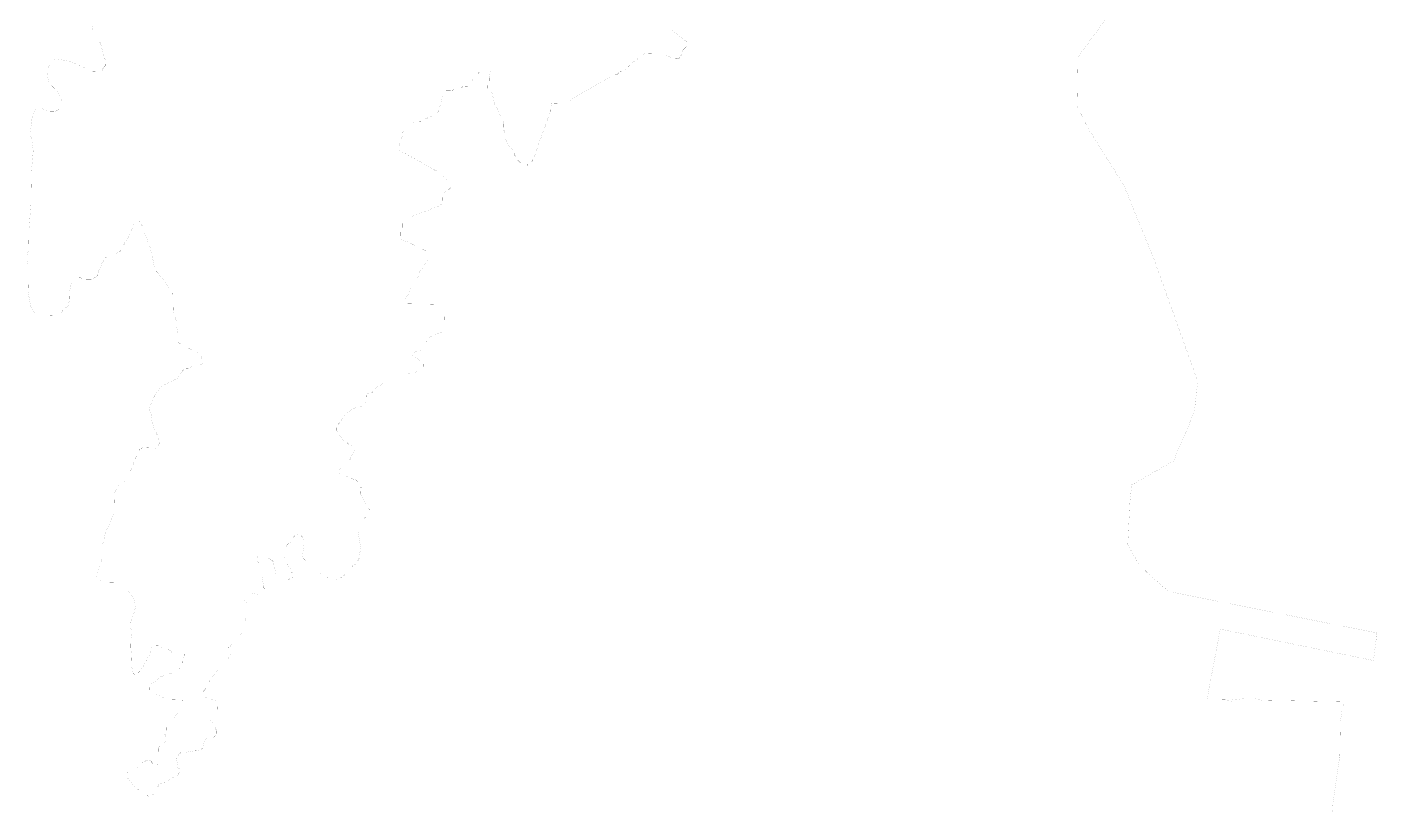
# Model space of a CAD drawing. Header units: metres. Extents: x 264643 to 276801, y 2090546 to 2143845.
# Drawn here: x 268916 to 272414, y 2120826 to 2122848 of the extents above; entities that cross this region are included whole.
import ezdxf

# ---------------------------------------------------------------- set-up
doc = ezdxf.new("R2010")
doc.units = ezdxf.units.M
doc.layers.add('HAZARDS LINE', color=1, linetype='Continuous')

msp = doc.modelspace()

# ---------------------------------------------------------------- linework, layer by layer
at = {"layer": 'HAZARDS LINE', "lineweight": 18, "const_width": 0.134}
for points in [[(269084.3, 2122851.7), (269088.1, 2122835.7), (269088, 2122831.7), (269091.9, 2122827.7), (269099.8, 2122819.6), (269107.5, 2122803.5), (269115, 2122771.6), (269118.9, 2122763.6), (269118.8, 2122755.6), (269118.6, 2122747.6), (269114.6, 2122743.7), (269110.5, 2122735.8), (269106.5, 2122731.9), (269098.5, 2122732), (269094.5, 2122732), (269086.6, 2122732.2), (269070.7, 2122740.4), (269035.1, 2122756.8), (268995.5, 2122765.4), (268987.5, 2122765.5), (268979.5, 2122761.6), (268979.4, 2122757.6), (268975.4, 2122753.7), (268971.2, 2122741.8), (268971.1, 2122733.9), (268966.9, 2122722), (268974.6, 2122701.9), (268990.3, 2122685.8), (269002, 2122669.7), (269005.8, 2122657.7), (269005.7, 2122649.7), (269001.6, 2122641.8), (268997.5, 2122633.9), (268989.5, 2122630), (268985.5, 2122630.1), (268977.5, 2122630.2), (268969.6, 2122630.3), (268949.8, 2122638.6), (268941.8, 2122638.7), (268937.8, 2122634.8), (268929.5, 2122615), (268925, 2122575.2), (268924.9, 2122567.3), (268928.7, 2122555.3), (268932.2, 2122527.3), (268927.4, 2122471.6), (268926.2, 2122388), (268921.3, 2122324.4), (268920.6, 2122272.6), (268916.3, 2122256.7), (268916.2, 2122244.8), (268919.9, 2122228.8), (268918.9, 2122161.1), (268926.3, 2122121.2), (268938, 2122105.1), (268945.9, 2122101), (268961.8, 2122100.8), (268969.8, 2122100.6), (268981.8, 2122100.5), (268985.8, 2122104.4), (268997.7, 2122104.2), (269005.8, 2122108.1), (269009.9, 2122116), (269021.9, 2122123.8), (269026.1, 2122139.6), (269026.5, 2122163.5), (269030.7, 2122183.4), (269030.9, 2122191.3), (269034.9, 2122195.3), (269038.9, 2122199.2), (269046.9, 2122199.1), (269054.9, 2122199), (269058.8, 2122194.9), (269070.7, 2122194.7), (269074.7, 2122194.7), (269082.7, 2122194.6), (269090.7, 2122198.4), (269098.7, 2122202.3), (269098.8, 2122206.3), (269102.9, 2122218.2), (269111.2, 2122238), (269119.3, 2122249.8), (269123.4, 2122253.7), (269127.4, 2122257.6), (269135.4, 2122261.5), (269143.4, 2122261.4), (269147.4, 2122261.3), (269155.4, 2122265.2), (269159.4, 2122269.1), (269163.5, 2122277), (269171.7, 2122292.8), (269183.9, 2122312.6), (269192.3, 2122336.3), (269200.3, 2122340.2), (269208.3, 2122344.1), (269212.3, 2122344), (269212.2, 2122336.1), (269220, 2122328), (269219.8, 2122316), (269231.4, 2122288), (269235.2, 2122276), (269238.9, 2122260), (269242.7, 2122244), (269246.4, 2122224), (269250.2, 2122216), (269254.2, 2122212), (269285.4, 2122171.7), (269293.3, 2122163.6), (269293.1, 2122155.7), (269297, 2122147.6), (269296.9, 2122139.7), (269296.8, 2122131.7), (269296.6, 2122119.8), (269296.4, 2122107.8), (269300.2, 2122095.8), (269304, 2122083.8), (269304, 2122079.8), (269303.9, 2122071.9), (269307.6, 2122051.9), (269307.3, 2122032), (269311.2, 2122027.9), (269334.9, 2122015.7), (269350.7, 2122007.5), (269358.6, 2122003.4), (269362.5, 2121999.3), (269366.5, 2121995.3), (269370.3, 2121987.3), (269374.2, 2121983.2), (269374.2, 2121979.2), (269370.2, 2121975.3), (269362.1, 2121971.4), (269358.1, 2121967.5), (269354.1, 2121967.6), (269346.1, 2121967.7), (269342.2, 2121967.8), (269334.1, 2121963.9), (269330.2, 2121963.9), (269326.1, 2121960), (269322.1, 2121960.1), (269318.1, 2121956.2), (269305.9, 2121936.4), (269293.9, 2121932.6), (269265.8, 2121917.1), (269249.6, 2121897.4), (269241.4, 2121881.6), (269233.1, 2121861.8), (269233, 2121857.8), (269236.9, 2121849.8), (269240.5, 2121821.9), (269248.2, 2121801.9), (269255.9, 2121785.8), (269259.6, 2121769.8), (269255.5, 2121761.9), (269251.5, 2121758), (269247.5, 2121754.1), (269239.5, 2121754.2), (269231.6, 2121758.3), (269219.6, 2121758.5), (269215.7, 2121758.5), (269211.6, 2121754.6), (269207.6, 2121754.7), (269207.6, 2121750.7), (269203.5, 2121742.8), (269195.3, 2121727), (269187, 2121703.2), (269182.9, 2121695.3), (269182.8, 2121687.3), (269178.7, 2121683.4), (269174.7, 2121679.5), (269174.6, 2121675.5), (269170.6, 2121671.6), (269162.6, 2121667.7), (269162.5, 2121663.7), (269154.5, 2121659.9), (269150.4, 2121652), (269142.3, 2121640.1), (269142.1, 2121628.2), (269142, 2121620.2), (269141.8, 2121608.3), (269141.5, 2121588.4), (269120.9, 2121540.9), (269112.5, 2121509.1), (269112.3, 2121497.2), (269112.1, 2121485.2), (269111.9, 2121473.3), (269103.6, 2121449.5), (269095.3, 2121421.8), (269103.1, 2121413.7), (269107.1, 2121413.6), (269111, 2121409.6), (269119, 2121409.5), (269123, 2121409.4), (269146.8, 2121409.1), (269158.8, 2121408.9), (269166.7, 2121404.8), (269170.6, 2121400.8), (269174.5, 2121392.7), (269182.3, 2121380.7), (269194, 2121364.6), (269197.7, 2121344.6), (269189.3, 2121316.8), (269185.1, 2121305), (269184.9, 2121289), (269188.7, 2121277), (269184.5, 2121261.2), (269184.2, 2121237.3), (269188, 2121225.3), (269187.8, 2121213.3), (269187.6, 2121201.4), (269187.4, 2121189.4), (269191.2, 2121173.4), (269195.1, 2121169.4), (269199.1, 2121169.4), (269211.2, 2121181.1), (269235.7, 2121224.6), (269239.9, 2121240.4), (269240, 2121244.4), (269248, 2121244.3), (269255.9, 2121244.2), (269267.8, 2121240), (269271.8, 2121240), (269287.6, 2121231.8), (269291.5, 2121227.7), (269295.5, 2121227.7), (269299.5, 2121227.6), (269303.5, 2121227.6), (269307.5, 2121227.5), (269311.4, 2121227.4), (269315.4, 2121227.4), (269319.3, 2121223.3), (269323.3, 2121223.3), (269323.3, 2121219.3), (269323.2, 2121215.3), (269319, 2121203.4), (269319, 2121199.5), (269314.9, 2121191.6), (269310.8, 2121183.6), (269306.8, 2121179.7), (269302.8, 2121179.8), (269298.7, 2121175.9), (269286.7, 2121172.1), (269262.7, 2121164.4), (269238.6, 2121144.9), (269234.5, 2121141), (269234.4, 2121133), (269234.3, 2121129), (269238.3, 2121125), (269246.2, 2121120.9), (269273.9, 2121108.5), (269277.8, 2121104.5), (269285.7, 2121104.4), (269297.7, 2121104.2), (269305.6, 2121104.1), (269313.6, 2121104), (269317.6, 2121103.9), (269321.5, 2121099.9), (269321.5, 2121095.9), (269321.4, 2121091.9), (269321.3, 2121087.9), (269317.3, 2121084), (269313.3, 2121080.1), (269309.2, 2121076.1), (269297, 2121056.4), (269288.9, 2121048.6), (269284.8, 2121040.7), (269276.7, 2121032.8), (269276.6, 2121020.9), (269272.5, 2121016.9), (269280.2, 2121000.9), (269276.2, 2120997), (269264.1, 2120989.2), (269260.1, 2120985.3), (269256, 2120977.4), (269256, 2120973.4), (269255.8, 2120965.4), (269259.8, 2120961.4), (269259.7, 2120957.4), (269263.6, 2120953.3), (269263.6, 2120949.4), (269259.5, 2120941.5), (269255.5, 2120941.5), (269255.4, 2120937.5), (269247.5, 2120937.7), (269243.5, 2120937.7), (269239.6, 2120941.8), (269239.6, 2120945.7), (269235.6, 2120945.8), (269231.7, 2120949.8), (269215.7, 2120942.1), (269211.6, 2120938.2), (269203.6, 2120930.3), (269195.5, 2120926.5), (269191.5, 2120922.5), (269183.5, 2120922.7), (269179.5, 2120918.7), (269175.5, 2120914.8), (269175.4, 2120910.8), (269175.3, 2120906.8), (269175.3, 2120902.9), (269198.8, 2120874.6), (269206.7, 2120870.5), (269210.6, 2120866.5), (269214.5, 2120862.5), (269218.5, 2120862.4), (269222.5, 2120862.4), (269226.4, 2120858.3), (269230.3, 2120854.3), (269234.3, 2120854.2), (269242.3, 2120858.1), (269246.4, 2120862), (269250.4, 2120865.9), (269250.5, 2120869.9), (269250.5, 2120873.9), (269254.6, 2120877.8), (269258.7, 2120885.7), (269270.7, 2120889.5), (269306.8, 2120908.9), (269310.9, 2120916.8), (269310.9, 2120920.8), (269311, 2120924.8), (269307.1, 2120928.8), (269303.4, 2120952.8), (269311.6, 2120964.6), (269315.6, 2120968.5), (269323.6, 2120968.4), (269327.6, 2120968.3), (269351.5, 2120972), (269359.5, 2120971.9), (269367.5, 2120975.7), (269371.5, 2120979.6), (269371.6, 2120983.6), (269379.8, 2121003.4), (269383.9, 2121007.3), (269391.9, 2121011.2), (269395.9, 2121011.2), (269399.8, 2121007.1), (269403.8, 2121011), (269407.8, 2121011), (269407.9, 2121015), (269408, 2121022.9), (269404.1, 2121030.9), (269396.4, 2121047), (269392.5, 2121051), (269392.6, 2121059), (269396.6, 2121062.9), (269400.7, 2121066.8), (269404.7, 2121066.8), (269408.6, 2121066.7), (269408.7, 2121070.7), (269408.7, 2121074.7), (269408.9, 2121086.6), (269413, 2121094.5), (269413.1, 2121098.5), (269409.2, 2121102.6), (269389.3, 2121106.8), (269377.4, 2121111), (269369.6, 2121119.1), (269369.6, 2121123), (269373.7, 2121127), (269377.7, 2121130.9), (269390, 2121154.6), (269410.3, 2121182.2), (269414.4, 2121186.1), (269418.3, 2121186.1), (269422.4, 2121190), (269422.4, 2121194), (269422.5, 2121197.9), (269426.5, 2121201.9), (269430.6, 2121205.8), (269434.6, 2121205.7), (269434.6, 2121209.7), (269438.7, 2121213.6), (269442.8, 2121221.5), (269442.8, 2121225.5), (269442.9, 2121229.5), (269438.9, 2121233.5), (269439, 2121237.5), (269439.1, 2121241.5), (269443, 2121241.5), (269447.2, 2121253.3), (269455.2, 2121253.2), (269459.2, 2121257.1), (269463.2, 2121261.1), (269467.3, 2121265), (269467.3, 2121269), (269471.4, 2121276.9), (269471.5, 2121280.9), (269471.6, 2121288.8), (269471.7, 2121292.8), (269475.8, 2121300.7), (269479.8, 2121304.6), (269484, 2121316.5), (269492, 2121324.4), (269492.2, 2121332.3), (269496.2, 2121336.3), (269492.3, 2121340.3), (269492.3, 2121344.3), (269488.4, 2121348.3), (269484.5, 2121356.3), (269480.6, 2121360.4), (269480.7, 2121368.3), (269476.8, 2121368.4), (269476.8, 2121372.4), (269480.9, 2121376.3), (269484.9, 2121380.2), (269488.9, 2121380.2), (269496.8, 2121380.1), (269500.8, 2121380), (269516.7, 2121375.8), (269524.6, 2121375.7), (269528.6, 2121375.6), (269532.7, 2121379.5), (269532.7, 2121383.5), (269532.8, 2121387.5), (269532.8, 2121391.5), (269528.9, 2121395.5), (269529, 2121399.5), (269525.3, 2121423.4), (269521.4, 2121427.5), (269521.5, 2121431.5), (269521.6, 2121439.4), (269521.7, 2121443.4), (269521.8, 2121451.4), (269517.8, 2121455.4), (269514, 2121463.4), (269514, 2121467.4), (269514.1, 2121471.4), (269514.2, 2121475.4), (269522.1, 2121475.3), (269526.1, 2121475.2), (269534.1, 2121475.1), (269538, 2121475), (269542, 2121471), (269549.9, 2121466.9), (269553.8, 2121462.9), (269561.3, 2121430.9), (269569.1, 2121422.8), (269573, 2121414.8), (269577, 2121414.7), (269584.9, 2121414.6), (269592.9, 2121414.5), (269596.9, 2121418.4), (269600.9, 2121418.4), (269605, 2121422.3), (269605.1, 2121430.2), (269605.1, 2121434.2), (269601.2, 2121434.3), (269601.2, 2121438.3), (269589.6, 2121458.4), (269585.7, 2121466.4), (269581.8, 2121474.4), (269581.9, 2121478.4), (269582, 2121486.3), (269582.1, 2121490.3), (269586.2, 2121498.2), (269590.3, 2121506.1), (269594.3, 2121510.1), (269598.3, 2121510), (269606.5, 2121525.8), (269610.5, 2121529.7), (269618.5, 2121533.6), (269622.5, 2121529.6), (269626.4, 2121529.5), (269630.4, 2121525.5), (269634.2, 2121517.4), (269634.1, 2121509.5), (269629.6, 2121473.7), (269633.5, 2121469.7), (269637.5, 2121465.6), (269641.4, 2121465.6), (269649.3, 2121461.5), (269657.3, 2121461.3), (269665.1, 2121453.3), (269669.1, 2121449.2), (269676.8, 2121433.2), (269680.7, 2121429.1), (269688.6, 2121425), (269696.5, 2121420.9), (269700.5, 2121416.9), (269716.4, 2121416.7), (269728.4, 2121420.5), (269736.4, 2121424.3), (269740.5, 2121432.3), (269760.7, 2121451.9), (269768.7, 2121455.7), (269768.8, 2121459.7), (269772.8, 2121463.6), (269776.9, 2121471.5), (269777, 2121479.5), (269781.2, 2121495.4), (269773.9, 2121539.3), (269774, 2121543.3), (269778.1, 2121551.2), (269778.2, 2121559.1), (269786.3, 2121567), (269790.4, 2121574.9), (269802.5, 2121586.7), (269802.5, 2121590.6), (269802.7, 2121598.6), (269798.8, 2121606.6), (269794.8, 2121606.7), (269787.1, 2121626.7), (269779.4, 2121638.8), (269779.4, 2121642.8), (269779.5, 2121646.7), (269779.5, 2121650.7), (269779.6, 2121654.7), (269783.6, 2121654.6), (269783.6, 2121658.6), (269779.6, 2121658.7), (269779.7, 2121662.7), (269775.8, 2121666.7), (269771.9, 2121670.7), (269767.9, 2121674.8), (269764, 2121674.8), (269756, 2121678.9), (269744.2, 2121683.1), (269736.3, 2121687.2), (269724.4, 2121691.4), (269724.5, 2121699.3), (269732.6, 2121711.1), (269736.7, 2121715.1), (269740.7, 2121719), (269748.7, 2121718.9), (269756.9, 2121734.7), (269765.1, 2121754.5), (269765.2, 2121758.5), (269765.2, 2121762.4), (269761.3, 2121762.5), (269757.3, 2121762.6), (269757.3, 2121766.5), (269753.3, 2121766.6), (269749.4, 2121766.7), (269745.4, 2121770.7), (269733.6, 2121778.8), (269718, 2121803), (269718.1, 2121806.9), (269718.2, 2121814.9), (269722.3, 2121818.8), (269726.3, 2121822.8), (269734.4, 2121834.6), (269738.5, 2121842.5), (269742.6, 2121846.4), (269758.7, 2121858.1), (269782.7, 2121865.7), (269790.7, 2121869.6), (269794.7, 2121873.5), (269790.8, 2121877.6), (269790.9, 2121885.5), (269795, 2121889.4), (269795, 2121893.4), (269799.1, 2121897.4), (269803, 2121897.3), (269811.1, 2121901.2), (269815.2, 2121909.1), (269839.3, 2121924.6), (269843.3, 2121924.6), (269847.3, 2121928.5), (269851.4, 2121936.4), (269851.5, 2121940.4), (269851.5, 2121944.4), (269859.6, 2121952.2), (269863.6, 2121956.1), (269867.6, 2121956.1), (269875.6, 2121956), (269883.5, 2121955.9), (269887.5, 2121955.8), (269887.5, 2121951.8), (269895.4, 2121951.7), (269903.4, 2121951.6), (269911.3, 2121947.5), (269915.3, 2121951.4), (269919.3, 2121951.4), (269931.4, 2121959.1), (269939.4, 2121963), (269943.4, 2121962.9), (269943.4, 2121966.9), (269943.5, 2121970.9), (269943.5, 2121974.9), (269939.6, 2121978.9), (269912, 2121999.3), (269908.1, 2122003.3), (269912.1, 2122003.2), (269936.1, 2122010.8), (269940.1, 2122014.8), (269944.1, 2122014.7), (269944.2, 2122018.7), (269948.2, 2122018.6), (269948.2, 2122022.6), (269948.3, 2122026.6), (269952.4, 2122034.5), (269952.4, 2122038.5), (269952.5, 2122042.5), (269956.5, 2122042.4), (269968.5, 2122050.2), (269972.5, 2122050.1), (269992.5, 2122057.8), (269996.6, 2122061.7), (269996.7, 2122069.7), (269997, 2122089.6), (269997, 2122093.6), (269997.1, 2122097.6), (269989.2, 2122101.7), (269977.4, 2122113.8), (269973.5, 2122113.8), (269973.5, 2122117.8), (269973.6, 2122121.8), (269973.6, 2122125.8), (269969.6, 2122125.9), (269969.7, 2122129.8), (269949.8, 2122130.1), (269917.9, 2122130.6), (269894.1, 2122130.9), (269894.1, 2122134.9), (269894.2, 2122138.9), (269906.4, 2122158.6), (269910.6, 2122174.5), (269914.7, 2122178.4), (269922.7, 2122186.3), (269926.8, 2122194.2), (269931, 2122206.1), (269935.2, 2122218), (269939.2, 2122221.9), (269955.5, 2122245.5), (269963.5, 2122249.4), (269963.5, 2122253.4), (269967.6, 2122257.3), (269963.7, 2122261.3), (269904.4, 2122290.1), (269884.6, 2122298.3), (269884.7, 2122306.3), (269884.7, 2122310.3), (269884.8, 2122314.3), (269884.9, 2122322.2), (269889, 2122326.2), (269889.1, 2122338.1), (269893.2, 2122342), (269893.2, 2122346), (269897.3, 2122349.9), (269905.3, 2122353.8), (269913.3, 2122357.7), (269933.3, 2122365.3), (269985.4, 2122384.5), (269989.4, 2122388.4), (269993.4, 2122388.4), (269993.4, 2122392.3), (269993.5, 2122396.3), (269993.6, 2122404.3), (269993.7, 2122408.3), (269993.7, 2122412.2), (269997.8, 2122420.1), (270005.9, 2122424), (270009.9, 2122427.9), (270013.9, 2122431.9), (270017.9, 2122431.8), (270018, 2122435.8), (270014.1, 2122439.8), (270006.2, 2122447.9), (269990.6, 2122468), (269966.9, 2122480.3), (269931.3, 2122500.8), (269880, 2122529.4), (269880, 2122533.4), (269880.2, 2122541.3), (269884.3, 2122553.2), (269888.5, 2122565.1), (269888.6, 2122573.1), (269892.7, 2122581), (269896.8, 2122588.9), (269904.8, 2122592.8), (269908.8, 2122596.7), (269916.9, 2122600.5), (269928.9, 2122604.4), (269936.8, 2122604.2), (269960.9, 2122615.8), (269972.9, 2122619.6), (269976.9, 2122619.6), (269981, 2122627.5), (269985.1, 2122635.4), (269985.1, 2122639.4), (269989.3, 2122651.3), (269993.5, 2122671.1), (269997.6, 2122679), (270001.7, 2122682.9), (270013.6, 2122682.8), (270017.6, 2122682.7), (270021.6, 2122686.6), (270025.6, 2122686.6), (270029.6, 2122686.5), (270033.6, 2122690.4), (270037.6, 2122690.4), (270041.6, 2122690.3), (270045.6, 2122694.2), (270049.6, 2122694.2), (270053.6, 2122694.1), (270057.6, 2122694.1), (270061.6, 2122698), (270065.7, 2122701.9), (270069.7, 2122705.8), (270069.8, 2122709.8), (270073.8, 2122713.7), (270077.8, 2122717.7), (270081.9, 2122721.6), (270081.9, 2122725.6), (270085.9, 2122725.5), (270086, 2122729.5), (270090, 2122729.4), (270093.9, 2122729.4), (270094, 2122733.4), (270098, 2122733.3), (270106.1, 2122741.2), (270110, 2122741.1), (270114, 2122741), (270114, 2122737.1), (270117.9, 2122737), (270113.7, 2122717.1), (270113.6, 2122713.2), (270113.6, 2122709.2), (270113.5, 2122705.2), (270113.4, 2122701.2), (270109.4, 2122697.3), (270109.3, 2122693.3), (270109.3, 2122689.3), (270113.3, 2122689.3), (270113.2, 2122685.3), (270121.1, 2122677.2), (270124.8, 2122661.2), (270128.6, 2122645.2), (270136.3, 2122633.2), (270144, 2122613.2), (270147.9, 2122609.1), (270151.7, 2122597.1), (270151.5, 2122581.2), (270155.4, 2122573.2), (270155.2, 2122561.2), (270159, 2122549.2), (270174.6, 2122529.1), (270174.6, 2122525.1), (270174.5, 2122521.1), (270178.5, 2122521.1), (270178.4, 2122517.1), (270182.4, 2122513), (270182.3, 2122509.1), (270186.2, 2122505), (270201.9, 2122488.9), (270201.9, 2122484.9), (270205.8, 2122484.8), (270209.8, 2122484.8), (270209.9, 2122488.7), (270213.9, 2122488.7), (270213.9, 2122492.7), (270217.9, 2122492.6), (270218, 2122496.6), (270221.9, 2122496.5), (270222, 2122500.5), (270226, 2122500.4), (270226, 2122504.4), (270230.1, 2122508.4), (270242.6, 2122548), (270255, 2122579.7), (270271.6, 2122627.2), (270271.7, 2122631.2), (270271.8, 2122635.2), (270275.9, 2122647.1), (270276, 2122651.1), (270279.9, 2122651), (270283.9, 2122650.9), (270291.9, 2122650.8), (270295.9, 2122650.8), (270303.8, 2122650.6), (270307.8, 2122650.6), (270311.8, 2122650.5), (270311.9, 2122654.5), (270315.8, 2122654.5), (270319.8, 2122654.4), (270323.9, 2122658.3), (270428.3, 2122720.5), (270436.3, 2122720.4), (270440.3, 2122724.3), (270444.3, 2122724.3), (270452.4, 2122732.1), (270456.3, 2122732.1), (270456.4, 2122736), (270468.4, 2122739.8), (270472.4, 2122743.8), (270476.5, 2122747.7), (270484.6, 2122755.5), (270496.6, 2122763.3), (270504.8, 2122775.2), (270516.8, 2122779), (270528.7, 2122778.8), (270568.5, 2122778.2), (270588.2, 2122766), (270600.2, 2122765.8), (270604.2, 2122765.7), (270608.2, 2122769.7), (270612.3, 2122777.6), (270616.5, 2122789.4), (270624.5, 2122797.3), (270628.6, 2122805.2), (270628.7, 2122809.2), (270620.8, 2122813.3), (270585.4, 2122841.7), (270581.5, 2122849.7)], [(272294.9, 2120753.7), (272300.2, 2120837.3), (272317.9, 2120960.5), (272319.2, 2121048.1), (272323.5, 2121075.9), (272323.7, 2121087.8), (272327.8, 2121091.7), (272327.9, 2121099.7), (272116.9, 2121102.8), (272097, 2121107.1), (272073.1, 2121107.4), (272037.3, 2121104), (272037.2, 2121100), (272033.2, 2121100), (272025.3, 2121104.1), (271973.6, 2121104.9), (272008.1, 2121287.6), (272405.1, 2121206.1), (272414.1, 2121277.7), (271874.1, 2121385.1), (271823, 2121429.7), (271795.6, 2121458), (271768.4, 2121506.1), (271774, 2121617.6), (271778.6, 2121661.3), (271887, 2121723.5), (271940.7, 2121850.1), (271949.8, 2121929.6), (271835, 2122249.9), (271758.1, 2122438.2), (271664.7, 2122586.9), (271637.7, 2122643.1), (271639.5, 2122770.5), (271708.6, 2122865.1)]]:
    msp.add_lwpolyline(points, dxfattribs=at)

doc.saveas('drawing.dxf')
